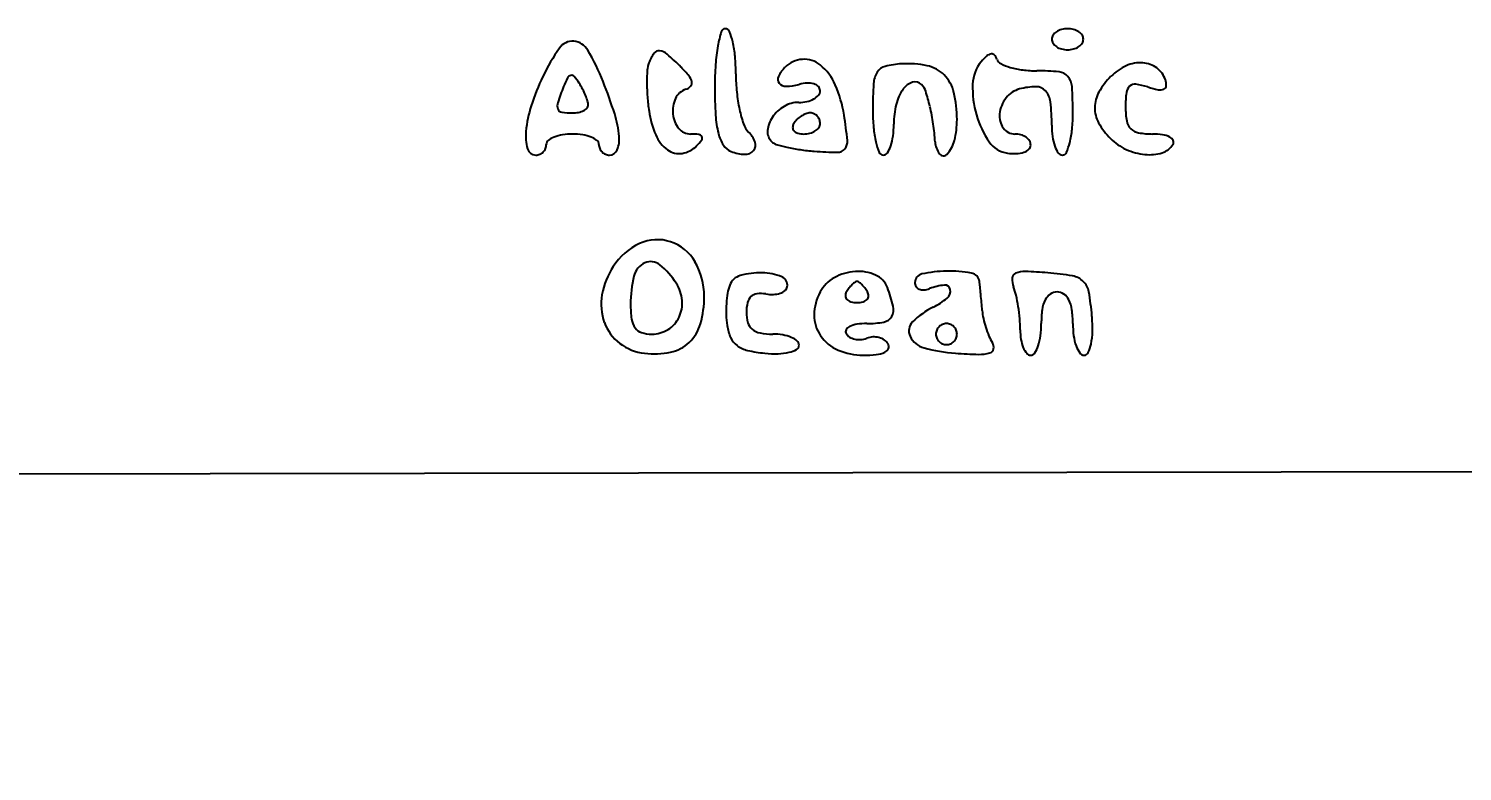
# Model space of a CAD drawing. Header units: millimetres. Extents: x 56222 to 3066687, y -650199 to -121287.
# Drawn here: x 135212.45 to 135221.38, y -182847.35 to -182842.73 of the extents above; entities that cross this region are included whole.
import ezdxf
from ezdxf import colors
from ezdxf.entities.mleader import LeaderData, LeaderLine
from ezdxf.math import Vec2, Vec3

# ---------------------------------------------------------------- set-up
doc = ezdxf.new("R2010")
doc.units = ezdxf.units.MM
doc.header["$MEASUREMENT"] = 0
doc.layers.add('Text', color=7, linetype='Continuous', lineweight=15)
doc.styles.add('style4', font='ARIALN.TTF')

msp = doc.modelspace()

# ---------------------------------------------------------------- linework, layer by layer
for centre, radius, start, end in [((135217.5658, -182842.9845), 0.8406, 163.62756, 169.75239), ((135216.7849, -182842.7551), 0.0267, 90.00009, 163.62759), ((135216.7849, -182842.7559), 0.0275, 22.14745, 89.99993), ((135216.4057, -182842.9103), 0.4369, 13.09189, 22.14747), ((135218.8639, -182842.794), 0.0451, 146.28156, 179.99994), ((135218.8904, -182842.8117), 0.077, 123.69012, 146.2815), ((135218.907, -182842.8365), 0.1068, 104.84235, 123.69017), ((135218.9173, -182842.8753), 0.1469, 89.9999, 104.84233), ((135218.9173, -182842.8753), 0.1469, 75.15767, 90.0001), ((135218.9275, -182842.8365), 0.1068, 56.30983, 75.15765), ((135218.9441, -182842.8117), 0.077, 33.7185, 56.30988), ((135218.9706, -182842.794), 0.0451, 0.00006, 33.71844), ((135216.7792, -182843.5649), 1.2523, 145.12846, 154.50506), ((135215.8329, -182842.9054), 0.0988, 85.12873, 145.12847), ((135215.8318, -182842.9181), 0.1116, 29.9743, 85.12878), ((135214.6075, -182843.6243), 1.525, 21.80738, 29.9743), ((135216.3706, -182842.9021), 0.0366, 82.2248, 145.03493), ((135216.3633, -182842.9554), 0.0904, 48.77842, 82.22473), ((135217.7876, -182843.0247), 1.066, 169.75243, 176.10262), ((135216.1924, -182842.9599), 0.6559, 5.02546, 13.09189), ((135218.8639, -182842.794), 0.0451, 180.00006, 213.71844), ((135218.8904, -182842.7763), 0.077, 213.7185, 236.30988), ((135218.907, -182842.7515), 0.1068, 236.30983, 255.15765), ((135218.9173, -182842.7127), 0.1469, 255.15767, 270.0001), ((135218.9173, -182842.7127), 0.1469, 269.9999, 284.84233), ((135218.9275, -182842.7515), 0.1068, 284.84235, 303.69017), ((135218.9441, -182842.7763), 0.077, 303.69012, 326.2815), ((135218.9706, -182842.794), 0.0451, 326.28156, 359.99994), ((135216.4575, -182842.9982), 0.1594, 159.20074, 176.0353), ((135216.568, -182843.0402), 0.2775, 145.03482, 159.20067), ((135215.2274, -182844.252), 1.8141, 44.99997, 48.7784), ((135218.7661, -182843.0913), 2.0468, 176.10267, 180.00001), ((135215.6162, -182843.0105), 1.2344, 0.00001, 5.02541), ((135217.2772, -182843.0894), 0.1703, 94.07916, 135.00004), ((135217.2764, -182843.0783), 0.1592, 51.03558, 94.07918), ((135217.1728, -182843.2063), 0.3238, 23.2746, 51.03557), ((135217.9172, -182843.5133), 0.5668, 93.36615, 103.92836), ((135217.9191, -182843.5445), 0.5981, 78.0857, 93.36627), ((135217.9991, -182843.1654), 0.2107, 44.81039, 78.08574), ((135218.5558, -182843.0821), 0.2303, 140.30977, 177.95641), ((135218.6412, -182843.153), 0.3413, 131.94583, 140.30982), ((135218.45, -182842.9402), 0.0552, 99.7768, 131.94583), ((135218.4447, -182842.9096), 0.0241, 44.63435, 99.77673), ((135218.4152, -182842.9388), 0.0656, 18.43488, 44.63427), ((135218.5238, -182842.9026), 0.0488, 198.43506, 243.04353), ((135218.6565, -182842.6416), 0.3417, 243.0435, 253.66677), ((135219.4119, -182843.2493), 0.3171, 114.01031, 135.00007), ((135219.3719, -182843.1596), 0.2189, 86.30534, 114.0103), ((135219.3755, -182843.1042), 0.1634, 53.29648, 86.30543), ((135217.0375, -182843.688), 1.5384, 154.50503, 161.84554), ((135216.289, -182843.2856), 0.5483, 152.84464, 159.00635), ((135215.8285, -182843.0493), 0.0307, 102.59726, 152.84477), ((135215.8268, -182843.0419), 0.023, 41.15939, 102.59706), ((135215.5948, -182843.2447), 0.3312, 32.37068, 41.15944), ((135217.3427, -182843.0596), 1.0467, 176.03528, 180.22726), ((135216.0059, -182843.4735), 0.7132, 39.18299, 45.00002), ((135216.4919, -182843.0774), 0.0862, 11.62443, 39.18303), ((135217.985, -182843.0105), 1.1344, 180, 185.75198), ((135217.1492, -182843.043), 0.038, 152.86511, 219.40254), ((135217.3166, -182843.1288), 0.2261, 135.00002, 152.86501), ((135217.8599, -182843.0794), 0.1516, 148.06305, 176.57305), ((135217.8004, -182843.0423), 0.0816, 103.92836, 148.06299), ((135217.9864, -182843.178), 0.2285, 13.21225, 44.81035), ((135218.6974, -182842.5022), 0.4869, 253.66668, 263.03024), ((135218.7259, -182842.2689), 0.7219, 263.03023, 270.00006), ((135218.7259, -182844.4201), 1.4292, 84.44701, 89.99994), ((135218.8561, -182843.0807), 0.0836, 40.50287, 84.44693), ((135218.839, -182843.0954), 0.1061, 3.61859, 40.50286), ((135219.5182, -182843.3556), 0.4675, 134.99999, 150.29401), ((135219.3824, -182843.0949), 0.1518, 18.41717, 53.29655), ((135219.4265, -182843.0802), 0.1054, 357.30012, 18.41714), ((135217.7734, -182843.8552), 2.1382, 159.00638, 161.86162), ((135215.4622, -182843.3287), 0.4882, 27.3463, 32.37057), ((135215.4476, -182843.3363), 0.5047, 22.4456, 27.34639), ((135213.2189, -182844.1799), 3.0206, 17.74439, 21.80738), ((135217.5092, -182843.0589), 1.2131, 180.22729, 184.42202), ((135216.5726, -182843.2087), 0.1084, 108.43502, 154.91231), ((135216.5147, -182843.0351), 0.0746, 288.43488, 316.36702), ((135216.5471, -182843.066), 0.0298, 316.36702, 11.62439), ((135219.7399, -182843.0913), 3.0205, 180.00001, 183.32797), ((135217.83, -182843.0261), 0.9786, 185.75197, 192.17796), ((135217.162, -182843.0325), 0.0546, 219.40251, 271.66329), ((135217.1531, -182842.7272), 0.36, 271.66326, 284.65501), ((135217.3097, -182843.3259), 0.2589, 93.25019, 104.655), ((135217.3021, -182843.1912), 0.124, 73.46854, 93.25025), ((135217.3189, -182843.1344), 0.0647, 44.58114, 73.46858), ((135217.3392, -182843.1144), 0.0362, 0.00005, 44.58117), ((135217.332, -182843.1144), 0.0435, 319.97602, 0.00002), ((135216.7479, -182843.3891), 0.7864, 8.96437, 23.2745), ((135220.4983, -182843.2373), 2.7948, 176.5731, 179.99042), ((135218.1266, -182843.2682), 0.2854, 144.84406, 166.24237), ((135217.9822, -182843.1665), 0.1087, 106.58457, 144.84411), ((135217.9675, -182843.1172), 0.0572, 44.99999, 106.58468), ((135217.9346, -182843.1501), 0.1038, 17.62687, 45), ((135216.8215, -182843.5037), 1.2717, 13.25551, 17.62688), ((135217.4917, -182843.2941), 0.7367, 0.00004, 13.21223), ((135218.9396, -182843.0958), 0.6143, 177.95637, 196.06394), ((135218.6583, -182843.2572), 0.1584, 104.65506, 141.9581), ((135218.7298, -182843.5308), 0.4411, 91.09609, 104.655), ((135218.7228, -182843.1663), 0.0766, 41.62419, 91.09623), ((135218.6865, -182843.1986), 0.1252, 6.24383, 41.62416), ((135216.3417, -182843.2533), 2.6083, 0.00002, 3.61852), ((135219.2829, -182843.2213), 0.1965, 150.2941, 179.51553), ((135220.0632, -182843.2161), 0.7851, 173.4458, 180.00002), ((135219.3456, -182843.1336), 0.0628, 131.8161, 173.44573), ((135219.3362, -182843.1231), 0.0486, 82.08126, 131.81607), ((135219.2808, -182843.5212), 0.4506, 72.39119, 82.08124), ((135219.6112, -182842.4802), 0.6415, 252.39119, 258.40427), ((135219.4944, -182843.0491), 0.0608, 258.40416, 292.26672), ((135219.5088, -182843.0841), 0.023, 292.26675, 357.30024), ((135216.2627, -182843.434), 0.723, 161.84543, 174.75631), ((135215.7996, -182843.2085), 0.0612, 161.86149, 198.98576), ((135215.8695, -182843.1729), 0.0739, 296.80098, 317.42865), ((135215.5126, -182843.3094), 0.4343, 17.43575, 22.44558), ((135215.9041, -182843.2046), 0.027, 317.42857, 1.16962), ((135215.8423, -182843.2059), 0.0887, 1.16953, 17.4357), ((135217.5881, -182843.0528), 1.2923, 184.422, 188.42244), ((135216.6415, -182843.241), 0.1845, 154.91229, 186.16742), ((135217.2679, -182843.4116), 0.2309, 120.26356, 145.35282), ((135217.2422, -182843.3674), 0.1797, 89.99993, 120.26358), ((135217.2422, -182842.9451), 0.2425, 270.00004, 282.13654), ((135217.2597, -182843.0269), 0.1589, 282.13647, 298.79709), ((135217.2872, -182843.0768), 0.102, 298.79724, 319.97606), ((135218.3495, -182843.3228), 0.5148, 166.24236, 179.99995), ((135216.762, -182843.5178), 1.3329, 8.42181, 13.25548), ((135218.6858, -182843.2788), 0.1933, 141.95816, 174.09528), ((135217.4872, -182843.3298), 1.3316, 359.99996, 6.24388), ((135219.2789, -182843.2213), 0.1926, 179.51554, 209.10758), ((135219.7855, -182843.2161), 0.5074, 179.99999, 189.84811), ((135215.7699, -182843.2188), 0.0298, 198.98583, 261.50572), ((135215.8336, -182842.7923), 0.461, 261.50575, 269.99997), ((135215.8336, -182843.0565), 0.1968, 269.99991, 281.01444), ((135215.848, -182843.1302), 0.1217, 281.01441, 296.80097), ((135215.4807, -182843.4561), 0.6458, 4.98316, 17.74439), ((135216.9085, -182843.1534), 0.6052, 188.42249, 203.06772), ((135216.6269, -182843.2425), 0.1698, 186.16737, 219.06813), ((135217.3396, -182843.2309), 0.6162, 183.32798, 194.14403), ((135217.6568, -182843.0635), 0.8015, 192.17798, 198.82334), ((135217.2194, -182843.378), 0.1719, 145.35283, 175.21732), ((135217.3243, -182843.3886), 0.1327, 134.36301, 148.28249), ((135217.3486, -182843.4135), 0.1675, 122.67738, 134.36292), ((135217.3404, -182843.4007), 0.1522, 110.48962, 122.67731), ((135217.3137, -182843.3293), 0.076, 89.99998, 110.48965), ((135217.3137, -182843.311), 0.0577, 65.92641, 90.00002), ((135217.3117, -182843.3154), 0.0626, 43.2584, 65.92626), ((135217.3093, -182843.3177), 0.066, 21.25181, 43.25839), ((135217.3063, -182843.3189), 0.0691, 0.00005, 21.25181), ((135214.4539, -182843.7509), 3.1087, 6.01185, 8.96425), ((135218.9092, -182843.2371), 1.2057, 179.99053, 185.07573), ((135217.6787, -182843.2941), 0.5496, 346.27007, 0.00002), ((135218.8982, -182843.1078), 0.5712, 196.06401, 214.84967), ((135218.6222, -182843.2722), 0.1293, 174.09526, 215.39957), ((135217.8828, -182843.2533), 1.0673, 354.59271, 359.99997), ((135219.4973, -182843.0997), 0.4425, 209.10764, 225.00003), ((135219.3755, -182843.2872), 0.0912, 189.84813, 224.9064), ((135215.844, -182843.3956), 0.3026, 174.75633, 195.54266), ((135215.77, -182843.5343), 0.1406, 111.80135, 128.95614), ((135215.8075, -182843.6281), 0.2416, 98.73478, 111.80146), ((135215.8336, -182843.7981), 0.4136, 89.99999, 98.73474), ((135215.8336, -182843.7981), 0.4136, 81.26526, 90.00001), ((135215.8597, -182843.6281), 0.2416, 68.19854, 81.26522), ((135215.8972, -182843.5343), 0.1406, 51.04386, 68.19865), ((135215.9454, -182843.4156), 0.1793, 337.8129, 4.98312), ((135216.558, -182843.3027), 0.2244, 203.06767, 233.77825), ((135216.5684, -182843.29), 0.0945, 219.06816, 269.99994), ((135216.5684, -182843.8071), 0.4226, 82.96009, 89.99998), ((135216.6173, -182843.4118), 0.0243, 26.59844, 82.95993), ((135216.6205, -182843.4101), 0.0206, 323.4205, 26.59833), ((135216.9863, -182843.3199), 0.2519, 194.14395, 212.21372), ((135217.0168, -182843.2817), 0.1253, 198.82327, 225.00004), ((135216.7941, -182843.5044), 0.1897, 21.35311, 45.00006), ((135217.1344, -182843.3709), 0.0866, 175.21729, 224.99996), ((135217.2517, -182843.3438), 0.0474, 148.28247, 179.9741), ((135217.2356, -182843.3438), 0.0312, 179.97403, 223.25846), ((135217.2504, -182843.3298), 0.0517, 223.25846, 254.86892), ((135217.2731, -182843.2458), 0.1387, 254.86885, 269.99996), ((135217.2731, -182843.2257), 0.1588, 270.00004, 284.25584), ((135217.2845, -182843.2703), 0.1128, 284.25586, 302.67724), ((135217.3026, -182843.2985), 0.0792, 302.67729, 325.06303), ((135217.3317, -182843.3189), 0.0437, 325.06291, 0.00006), ((135218.3472, -182843.287), 0.6414, 185.07576, 193.23147), ((135217.5099, -182843.3551), 0.3227, 341.22083, 352.60552), ((135217.2604, -182843.3228), 0.5743, 352.60547, 0.00002), ((135216.7924, -182843.5133), 1.3021, 3.50266, 8.42178), ((135218.5892, -182843.2956), 0.0889, 215.39963, 269.99998), ((135218.5892, -182843.5216), 0.1371, 74.07726, 89.99999), ((135218.5983, -182843.4899), 0.1041, 54.50974, 74.07715), ((135218.613, -182843.4693), 0.0788, 31.65575, 54.50993), ((135219.3515, -182843.3298), 0.5327, 179.99996, 187.68205), ((135219.1226, -182843.3607), 0.3017, 187.68207, 199.44007), ((135218.3762, -182843.3), 0.5716, 345.96374, 354.59276), ((135219.3752, -182843.2875), 0.0908, 224.90649, 260.07199), ((135219.446, -182842.8829), 0.5016, 260.07203, 269.99999), ((135219.446, -182843.8285), 0.444, 81.83096, 89.99994), ((135219.4889, -182843.5297), 0.1422, 62.7423, 81.83093), ((135219.5327, -182843.4447), 0.0465, 25.24248, 62.74234), ((135215.604, -182843.4623), 0.0534, 195.54262, 270.00002), ((135215.6036, -182843.4497), 0.0661, 314.99992, 337.3759), ((135215.6045, -182843.4501), 0.0651, 337.37596, 0.00002), ((135215.7019, -182843.4501), 0.0323, 128.95615, 180), ((135215.9653, -182843.4501), 0.0323, 0, 51.04385), ((135216.0627, -182843.4501), 0.0651, 179.99998, 202.62404), ((135216.0636, -182843.4497), 0.0661, 202.6241, 225.00008), ((135216.0632, -182843.4636), 0.0521, 270.00003, 337.81289), ((135216.496, -182843.3874), 0.1194, 233.77822, 279.33894), ((135216.4885, -182843.3417), 0.1657, 279.33892, 315.00002), ((135216.374, -182843.2272), 0.3276, 315.00006, 323.42058), ((135216.8554, -182843.4024), 0.0971, 212.2137, 249.00641), ((135216.9186, -182843.2375), 0.2737, 249.00643, 267.47381), ((135216.9096, -182843.442), 0.0691, 267.47383, 318.76962), ((135216.9232, -182843.4539), 0.051, 318.76972, 21.35316), ((135217.1223, -182843.383), 0.0695, 224.99993, 253.15828), ((135217.3739, -182842.552), 0.9377, 253.15833, 257.35741), ((135217.3993, -182842.4387), 1.0538, 257.35735, 261.87236), ((135217.45, -182842.0836), 1.4126, 261.87231, 265.497), ((135217.5094, -182841.3289), 2.1697, 265.49708, 269.31767), ((135217.4843, -182843.439), 0.0593, 269.31763, 320.51775), ((135217.4765, -182843.4326), 0.0694, 320.51782, 6.0118), ((135218.136, -182843.3367), 0.4245, 193.23156, 202.44297), ((135217.6373, -182843.3985), 0.1882, 326.55755, 341.22082), ((135218.2319, -182843.4251), 0.1401, 183.50266, 216.25501), ((135218.0302, -182843.38), 0.1878, 315.69563, 346.27001), ((135218.5663, -182843.3389), 0.1667, 214.84971, 261.7833), ((135218.6157, -182843.4117), 0.0911, 288.72212, 311.70948), ((135218.654, -182843.4547), 0.0336, 311.70939, 359.99995), ((135218.6366, -182843.4547), 0.051, 360, 31.65565), ((135219.0034, -182843.4028), 0.1753, 199.44003, 214.68408), ((135218.5751, -182843.3497), 0.3666, 335.92732, 345.9637), ((135219.4219, -182843.1751), 0.336, 224.99992, 245.38955), ((135219.4346, -182843.1474), 0.3664, 245.38953, 264.49454), ((135219.4718, -182843.3873), 0.1194, 286.61767, 328.28256), ((135219.5508, -182843.4362), 0.0265, 328.28254, 25.24257), ((135215.604, -182843.4506), 0.0651, 269.99998, 292.62404), ((135215.6036, -182843.4497), 0.0661, 292.6241, 315.00008), ((135216.0636, -182843.4497), 0.0661, 224.99993, 247.3759), ((135216.0632, -182843.4506), 0.0651, 247.37596, 270.00002), ((135217.7691, -182843.4882), 0.0275, 202.44304, 269.99998), ((135217.7691, -182843.4855), 0.0302, 270.00002, 326.55766), ((135218.1432, -182843.4902), 0.03, 216.25506, 315.69557), ((135218.586, -182843.2023), 0.3047, 261.78326, 272.26565), ((135218.5914, -182843.3401), 0.1668, 272.26573, 288.72207), ((135218.8845, -182843.4851), 0.0306, 214.68407, 270), ((135218.8845, -182843.4879), 0.0278, 270.00003, 335.92744), ((135219.4262, -182843.2346), 0.2788, 264.49447, 286.61776), ((135216.42, -182844.4281), 0.3985, 115.14918, 146.76616), ((135216.3618, -182844.3041), 0.2615, 71.83797, 115.14915), ((135216.3575, -182844.3172), 0.2753, 29.89894, 71.83799), ((135216.4823, -182844.4689), 0.473, 146.76616, 169.88942), ((135216.3351, -182844.2992), 0.1231, 114.67762, 166.26203), ((135216.3209, -182844.2682), 0.089, 50.72725, 114.67761), ((135216.0744, -182844.5697), 0.4784, 32.243, 50.72723), ((135216.2209, -182844.3957), 0.4328, 0.00001, 29.89896), ((135216.9325, -182844.4452), 0.738, 166.26202, 179.99997), ((135216.9053, -182844.3624), 0.0997, 105.70133, 159.00637), ((135217.0029, -182844.7095), 0.4603, 88.5351, 105.70128), ((135217.0055, -182844.6047), 0.3554, 68.37331, 88.53509), ((135217.1161, -182844.3258), 0.0554, 349.55393, 68.37326), ((135217.5707, -182844.4731), 0.2214, 118.98708, 151.84496), ((135217.6159, -182844.5549), 0.3149, 93.74284, 118.98699), ((135217.6127, -182844.5051), 0.265, 65.82424, 93.74283), ((135217.6637, -182844.3916), 0.1405, 20.99367, 65.82425), ((135218.0208, -182844.3101), 0.0548, 102.10782, 179.99996), ((135218.1765, -182845.0362), 0.7975, 91.00066, 102.1078), ((135218.1769, -182845.0591), 0.8204, 80.08954, 91.00072), ((135218.3077, -182844.3105), 0.0605, 7.125, 80.08954), ((135218.7022, -182844.29), 0.1304, 176.72126, 200.99364), ((135218.6068, -182844.2846), 0.0349, 112.28289, 176.72136), ((135218.6496, -182844.3889), 0.1476, 88.11704, 112.28291), ((135218.5608, -182847.0911), 2.8513, 85.31389, 88.11712), ((135218.6441, -182846.0741), 1.8309, 80.43192, 85.31393), ((135218.9276, -182844.3925), 0.1255, 45.86859, 80.43196), ((135216.3466, -182844.4447), 0.3352, 169.88943, 199.82038), ((135216.2736, -182844.444), 0.2429, 5.42639, 32.24312), ((135217.5009, -182844.4861), 0.7104, 171.00641, 176.33763), ((135217.0356, -182844.4124), 0.2393, 159.00635, 171.0064), ((135216.9901, -182844.445), 0.0659, 96.85223, 133.45955), ((135217.0052, -182844.5707), 0.1924, 80.38468, 96.8522), ((135217.0753, -182844.157), 0.2271, 260.38467, 272.34929), ((135217.0784, -182844.2342), 0.1498, 272.34939, 288.69127), ((135217.0956, -182844.2849), 0.0964, 288.69126, 309.40758), ((135217.1315, -182844.3286), 0.0397, 309.40772, 349.55397), ((135217.6486, -182844.5149), 0.3099, 151.84502, 179.35008), ((135217.5777, -182844.3923), 0.0449, 148.28252, 181.61823), ((135217.7931, -182844.5254), 0.2981, 142.41162, 148.28247), ((135217.7299, -182844.4768), 0.2185, 134.99999, 142.41171), ((135217.6955, -182844.4423), 0.1697, 127.21466, 134.99999), ((135217.6051, -182844.3233), 0.0203, 89.99988, 127.21455), ((135217.6051, -182844.3233), 0.0203, 52.78545, 90.00012), ((135217.5147, -182844.4423), 0.1697, 45.00001, 52.78534), ((135217.4802, -182844.4768), 0.2185, 37.58829, 45.00001), ((135217.4171, -182844.5254), 0.2981, 31.71753, 37.58838), ((135217.6325, -182844.3923), 0.0449, 358.38177, 31.71748), ((135216.9574, -182844.6626), 0.8971, 13.20753, 20.99355), ((135218.0111, -182844.3101), 0.0452, 180.00001, 213.20445), ((135218.009, -182844.3115), 0.0426, 213.20459, 247.91714), ((135218.0172, -182844.2912), 0.0645, 247.91703, 274.92002), ((135218.0117, -182844.2268), 0.1291, 274.92004, 290.99352), ((135218.1819, -182844.6706), 0.3462, 95.35101, 110.99363), ((135218.1529, -182844.3601), 0.0343, 10.96489, 95.35115), ((135218.1324, -182844.364), 0.0552, 309.44733, 10.9649), ((135216.776, -182844.502), 1.6042, 5.93809, 7.12502), ((135212.0672, -182844.9918), 6.3384, 5.51059, 5.93802), ((135211.4028, -182845.0559), 7.0059, 5.08695, 5.5107), ((135218.2252, -182844.473), 0.3805, 12.69257, 20.99362), ((135218.8634, -182844.4606), 0.0956, 124.59423, 153.43497), ((135218.8516, -182844.4436), 0.075, 89.99996, 124.59425), ((135218.8516, -182844.4436), 0.075, 55.40575, 90.00004), ((135218.8399, -182844.4606), 0.0956, 26.56503, 55.40577), ((135218.9317, -182844.3882), 0.1196, 10.08021, 45.86858), ((135217.4646, -182844.649), 1.6098, 4.73126, 10.08011), ((135216.864, -182844.4452), 0.6695, 180.00007, 187.89712), ((135216.3159, -182844.44), 0.2004, 334.45903, 5.4264), ((135216.0208, -182844.3957), 0.6329, 344.35299, 359.99995), ((135217.5708, -182844.4905), 0.7805, 176.33761, 181.54467), ((135217.1854, -182844.4957), 0.2692, 166.96857, 180.00007), ((135216.9968, -182844.4521), 0.0756, 133.45957, 166.96847), ((135217.5643, -182844.3926), 0.0316, 181.61823, 224.99994), ((135217.5812, -182844.3758), 0.0555, 225.0001, 255.5299), ((135217.6051, -182844.2834), 0.1509, 255.52983, 269.99999), ((135217.6051, -182844.2834), 0.1509, 270.00001, 284.47017), ((135217.6289, -182844.3758), 0.0555, 284.4701, 314.9999), ((135217.6458, -182844.3926), 0.0316, 315.00006, 358.38177), ((135217.7454, -182844.4776), 0.0876, 330.27073, 13.20747), ((135218.3059, -182844.9156), 0.5055, 116.49878, 134.51092), ((135217.875, -182844.0513), 0.4602, 296.49881, 309.44738), ((135212.8262, -182844.9292), 5.5769, 4.58408, 5.08691), ((135217.5555, -182844.6239), 1.067, 8.8466, 12.69262), ((135217.4772, -182844.6361), 1.1463, 5.05998, 8.84665), ((135218.9517, -182844.5048), 0.1944, 153.43496, 172.30075), ((135218.7516, -182844.5048), 0.1944, 7.69925, 26.56504), ((135216.2988, -182844.462), 0.2843, 199.82042, 232.8736), ((135216.3223, -182844.5203), 0.1227, 187.89716, 215.63893), ((135216.3331, -182844.4482), 0.1813, 301.56382, 334.45897), ((135216.3832, -182844.4972), 0.2566, 313.64754, 344.35294), ((135217.3687, -182844.496), 0.5783, 181.54458, 188.06399), ((135217.1462, -182844.4957), 0.2301, 179.99994, 196.16601), ((135217.0058, -182844.5364), 0.0839, 196.16595, 230.47256), ((135217.5637, -182844.5139), 0.225, 179.35009, 214.30829), ((135217.6668, -182844.9954), 0.4299, 89.99997, 98.2509), ((135217.6668, -182843.9901), 0.5754, 270.00006, 280.63477), ((135217.7599, -182844.4859), 0.0709, 280.63479, 330.2708), ((135218.0062, -182844.6107), 0.078, 134.51091, 205.69286), ((135218.1627, -182844.6306), 0.0651, 89.99998, 112.62404), ((135218.1627, -182844.6306), 0.0651, 67.37596, 90.00002), ((135218.7573, -182844.4536), 0.3733, 184.58409, 192.38682), ((135219.0145, -182844.3971), 0.6367, 192.38695, 197.61852), ((135217.8434, -182844.6036), 0.7786, 0.00001, 5.06001), ((135218.1554, -182844.5655), 0.5978, 352.75423, 359.99996), ((135219.4007, -182844.5655), 0.6474, 172.30072, 179.99998), ((135218.3026, -182844.5655), 0.6474, 0.00002, 7.69928), ((135219.5132, -182844.5655), 0.5632, 179.99999, 187.69353), ((135218.0694, -182844.599), 1.0028, 359.14008, 4.73126), ((135216.2869, -182844.5457), 0.0791, 215.63894, 252.51561), ((135216.3277, -182844.416), 0.2151, 252.51569, 269.99999), ((135216.3277, -182844.4395), 0.1916, 270.00003, 301.56372), ((135217.0748, -182844.5376), 0.2814, 188.06399, 204.11192), ((135216.9316, -182844.6017), 0.1245, 204.11199, 233.62739), ((135217.0209, -182844.5181), 0.1076, 230.4725, 259.72211), ((135217.0802, -182844.1914), 0.4397, 259.72208, 270), ((135217.0802, -182845.0195), 0.3884, 80.69485, 90.00007), ((135217.1057, -182844.864), 0.2309, 66.95779, 80.69482), ((135217.143, -182844.7763), 0.1356, 48.90863, 66.9579), ((135217.5856, -182844.499), 0.2514, 214.30836, 246.96865), ((135217.5573, -182844.6161), 0.023, 149.72276, 211.71754), ((135217.5824, -182844.6308), 0.0521, 115.91713, 149.72274), ((135217.5927, -182844.5942), 0.0647, 211.71742, 238.88312), ((135217.6144, -182844.5583), 0.1066, 238.88314, 257.56204), ((135217.6274, -182844.7233), 0.155, 98.2509, 115.91724), ((135217.6182, -182844.5317), 0.1337, 274.59911, 290.99367), ((135217.7094, -182844.7692), 0.1206, 92.70423, 110.99354), ((135217.7096, -182844.7744), 0.1258, 74.98579, 92.7043), ((135217.7128, -182844.7624), 0.1134, 56.26789, 74.98572), ((135218.0583, -182844.5856), 0.1359, 205.69281, 254.83236), ((135218.1622, -182844.6311), 0.0651, 157.37596, 180.00002), ((135218.1622, -182844.6311), 0.0651, 179.99998, 202.62404), ((135218.1631, -182844.6315), 0.0661, 134.99993, 157.3759), ((135218.1631, -182844.6307), 0.0661, 202.6241, 225.00007), ((135218.1631, -182844.6315), 0.0661, 112.6241, 135.00007), ((135218.1624, -182844.6315), 0.0661, 44.99993, 67.3759), ((135218.1624, -182844.6315), 0.0661, 22.6241, 45.00007), ((135218.1624, -182844.6307), 0.0661, 314.99993, 337.3759), ((135218.1633, -182844.6311), 0.0651, 359.99998, 22.62404), ((135218.1633, -182844.6311), 0.0651, 337.37596, 0.00002), ((135218.9957, -182844.4031), 0.6169, 197.6185, 202.89565), ((135218.6868, -182844.5336), 0.2816, 202.89568, 212.38119), ((135219.0087, -182844.6036), 0.3867, 180, 189.03888), ((135218.4165, -182844.5987), 0.3346, 341.56498, 352.7542), ((135219.2713, -182844.5981), 0.3191, 187.69352, 199.46615), ((135218.6379, -182844.6075), 0.4343, 348.69006, 359.14021), ((135216.3179, -182844.4368), 0.3159, 232.87366, 263.41607), ((135216.341, -182844.2365), 0.5175, 263.41613, 281.41779), ((135216.3964, -182844.5111), 0.2374, 281.41782, 313.64751), ((135216.9651, -182844.5563), 0.181, 233.62736, 256.89625), ((135217.1095, -182843.9359), 0.8179, 256.89628, 264.49276), ((135217.1061, -182844.4134), 0.3398, 271.3146, 282.99465), ((135217.1425, -182844.571), 0.178, 282.99468, 299.12152), ((135217.2148, -182844.7008), 0.0294, 299.12148, 0.00002), ((135217.2088, -182844.7008), 0.0354, 359.99995, 48.90861), ((135217.6441, -182844.3614), 0.4009, 246.96865, 270.00002), ((135217.6188, -182844.5384), 0.127, 257.5621, 274.59906), ((135217.7072, -182844.5865), 0.1725, 275.99661, 294.31894), ((135217.7319, -182844.7337), 0.079, 31.71744, 56.26785), ((135217.7595, -182844.7022), 0.0455, 294.31882, 335.89258), ((135217.7731, -182844.7083), 0.0306, 335.89278, 31.71754), ((135218.2921, -182843.7234), 1.0293, 254.83239, 265.89174), ((135218.1631, -182844.6307), 0.0661, 224.99992, 247.3759), ((135218.1627, -182844.6316), 0.0651, 247.37596, 270.00002), ((135218.1627, -182844.6316), 0.0651, 269.99998, 292.62404), ((135218.1624, -182844.6307), 0.0661, 292.6241, 315.00007), ((135218.4242, -182844.7169), 0.0327, 285.87949, 348.66413), ((135218.404, -182844.7129), 0.0533, 348.66399, 32.38118), ((135218.8519, -182844.6286), 0.228, 189.03895, 202.46653), ((135218.7644, -182844.6648), 0.1332, 202.46655, 220.11034), ((135218.5484, -182844.6426), 0.1956, 327.2118, 341.56508), ((135219.1453, -182844.6427), 0.1854, 199.46619, 214.73284), ((135219.0196, -182844.7331), 0.0292, 269.99994, 334.24798), ((135218.8454, -182844.649), 0.2227, 334.24793, 348.69001), ((135217.0979, -182844.056), 0.6973, 264.49269, 271.3146), ((135217.6441, -182843.9854), 0.7769, 270.00005, 275.99663), ((135218.4539, -182841.4705), 3.2879, 265.8917, 268.41514), ((135218.3694, -182844.5243), 0.2329, 268.41516, 285.87941), ((135218.6876, -182844.7295), 0.0328, 220.11025, 270), ((135218.6876, -182844.7323), 0.03, 269.99998, 327.21164), ((135219.0196, -182844.7298), 0.0325, 214.7329, 270)]:
    msp.add_arc(centre, radius, start, end)

# ---------------------------------------------------------------- leaders
at = {"layer": 'Text', "color": 1, "lineweight": 0, "ltscale": 20}
ml = msp.add_multileader_mtext('Standard', dxfattribs=at)
ml.set_content('frame_\\Pply+veneer\\Pfinish', color=1, style='style4')
ml.set_leader_properties()
ml.build(insert=Vec2(0, 0))
ml.multileader.update_dxf_attribs({"dogleg_length": 2.0246, "arrow_head_size": 2})
ctx = ml.context
ctx.base_point, ctx.char_height, ctx.arrow_head_size, ctx.landing_gap_size, ctx.plane_origin = Vec3(135313.369, -182845.3509), 3, 2, 0.4, Vec3(135249.0093, -182843.3509)
notes = []
notes.append((ctx, [(0, (1, 1, 0), (135311.3444, -182845.3509), (1, 0), 2.0246, [(0, [(135187.0188, -182845.5403)], 0, [])])]))
ctx.mtext.insert = Vec3(135313.769, -182843.8263)
for ctx, leaders in notes:
    for number, flags, end, landing, length, lines in leaders:
        leader = LeaderData()
        leader.index, (leader.has_last_leader_line, leader.has_dogleg_vector, leader.attachment_direction) = number, flags
        leader.last_leader_point, leader.dogleg_vector, leader.dogleg_length = Vec3(end), Vec3(landing), length
        for number, points, colour, breaks in lines:
            line = LeaderLine()
            line.index, line.vertices, line.color, line.breaks = number, Vec3.list(points), colors.encode_raw_color(colour), breaks
            leader.lines.append(line)
        ctx.leaders.append(leader)

doc.saveas('drawing.dxf')
